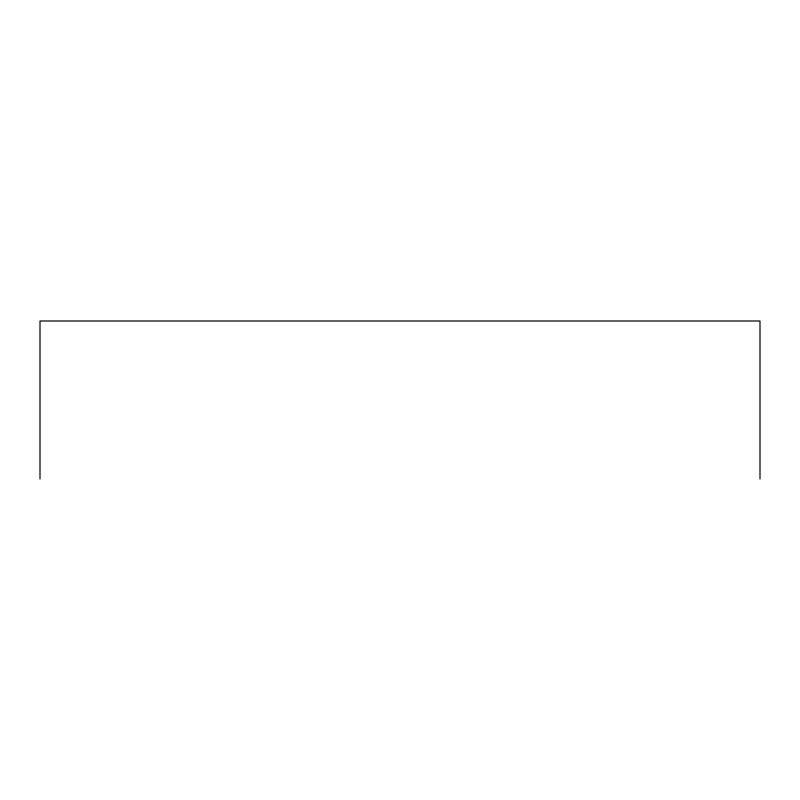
<?xml version="1.0" encoding="UTF-8"?>
<svg xmlns="http://www.w3.org/2000/svg" width="800" height="800" viewBox="0 0 800 800"><rect width="100%" height="100%" fill="white"/><g stroke="black" fill="none" stroke-linecap="round" stroke-linejoin="round"><path stroke-width="1.2" d="M760 479L760 321L40 321L40 479"/></g></svg>
